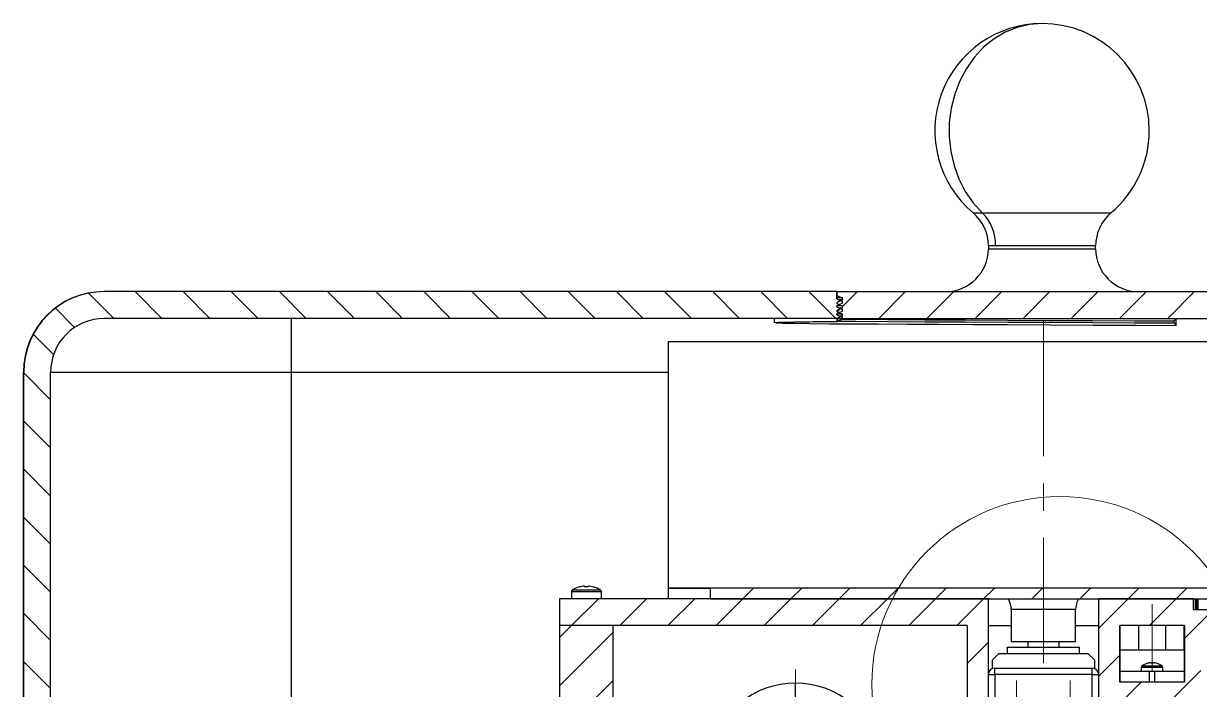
# Model space of a CAD drawing. Header units: millimetres. Extents: x 1 to 1186, y 0 to 838.
# Drawn here: x 720 to 829.7, y 241.2 to 303.3 of the extents above; entities that cross this region are included whole.
import ezdxf

# ---------------------------------------------------------------- set-up
doc = ezdxf.new("R2010")
doc.units = ezdxf.units.MM
doc.linetypes.add('CENTERX2', pattern=[20.32, 12.7, -2.54, 2.54, -2.54])

# ---------------------------------------------------------------- blocks, each defined once
blk = doc.blocks.new('SW_HATCH_3')
at = {"color": 0, "linetype": 'Continuous', "lineweight": 18}
for p, q in [((-218.94, 171.44), (-216.59, 169.08)), ((-214.6, 171.58), (-212.1, 169.08)), ((-210.11, 171.58), (-207.61, 169.08)), ((-205.62, 171.58), (-203.12, 169.08)), ((-201.13, 171.58), (-198.63, 169.08)), ((-196.64, 171.58), (-194.14, 169.08)), ((-192.15, 171.58), (-189.65, 169.08)), ((-187.66, 171.58), (-185.16, 169.08)), ((-183.17, 171.58), (-180.67, 169.08)), ((-178.68, 171.58), (-176.18, 169.08)), ((-174.19, 171.58), (-171.69, 169.08)), ((-169.7, 171.58), (-167.2, 169.08)), ((-165.21, 171.58), (-162.71, 169.08)), ((-160.72, 171.58), (-158.22, 169.08)), ((-156.23, 171.58), (-153.73, 169.08)), ((-151.74, 171.58), (-149.24, 169.08)), ((-147.22, 171.58), (-148.61, 170.19)), ((-142.73, 171.58), (-145.23, 169.08)), ((-138.24, 171.58), (-140.74, 169.08)), ((-133.75, 171.58), (-136.25, 169.08)), ((-129.26, 171.58), (-131.76, 169.08)), ((-124.77, 171.58), (-127.27, 169.08)), ((-120.27, 171.58), (-122.77, 169.08)), ((-115.78, 171.58), (-118.28, 169.08)), ((-222.03, 170.03), (-220.23, 168.24)), ((-149.15, 168.99), (-148.98, 168.83)), ((-148.84, 169.96), (-149.09, 169.71)), ((-224.09, 167.61), (-222.19, 165.7)), ((-224.98, 164), (-222.47, 161.5)), ((-224.98, 159.51), (-222.47, 157.01)), ((-224.98, 155.02), (-222.47, 152.52)), ((-224.98, 150.53), (-222.47, 148.03)), ((-224.98, 146.04), (-222.47, 143.54)), ((-156.91, 143.93), (-157.91, 142.93)), ((-152.42, 143.93), (-153.42, 142.93)), ((-147.92, 143.93), (-148.92, 142.93)), ((-143.43, 143.93), (-144.43, 142.93)), ((-138.94, 143.93), (-139.94, 142.93)), ((-134.45, 143.93), (-135.45, 142.93)), ((-129.96, 143.93), (-130.96, 142.93)), ((-125.47, 143.93), (-126.47, 142.93)), ((-120.98, 143.93), (-121.98, 142.93)), ((-116.49, 143.93), (-117.49, 142.93)), ((-171.38, 142.93), (-173.88, 140.43)), ((-166.89, 142.93), (-169.39, 140.43)), ((-162.4, 142.93), (-164.9, 140.43)), ((-157.91, 142.93), (-160.41, 140.43)), ((-153.42, 142.93), (-155.92, 140.43)), ((-148.92, 142.93), (-151.42, 140.43)), ((-144.43, 142.93), (-146.93, 140.43)), ((-139.94, 142.93), (-142.44, 140.43)), ((-135.45, 142.93), (-137.95, 140.43)), ((-121.98, 142.93), (-124.75, 140.17)), ((-117.49, 142.93), (-119.99, 140.43)), ((-224.98, 141.55), (-222.47, 139.05)), ((-114, 141.93), (-116.7, 139.24)), ((-173.88, 140.43), (-175, 139.31)), ((-170, 139.82), (-175, 134.82)), ((-135, 138.9), (-137, 136.9)), ((-122.75, 137.68), (-124.75, 135.68)), ((-224.98, 137.06), (-222.47, 134.56)), ((-115.2, 136.25), (-118.78, 132.67)), ((-170, 135.33), (-175, 130.33)), ((-120.77, 135.17), (-124.75, 131.19))]:
    blk.add_line(p, q, dxfattribs=at)
blk = doc.blocks.new('SW_CENTERMARKSYMBOL_2')
at = {"color": 0, "linetype": 'Continuous', "lineweight": 18}
for p, q in [((0, 2.5), (0, 9.25)), ((0, 0), (0, 1.25)), ((-2.5, 0), (-9.25, 0)), ((0, 0), (-1.25, 0)), ((0, 0), (0, -1.25)), ((0, 0), (1.25, 0)), ((2.5, 0), (9.25, 0)), ((0, -2.5), (0, -9.25))]:
    blk.add_line(p, q, dxfattribs=at)
blk = doc.blocks.new('SW_CENTERMARKSYMBOL_6')
at = {"color": 0, "linetype": 'Continuous', "lineweight": 18}
for p, q in [((0, 1.25), (0, 2.15)), ((0, 0), (0, 1.25)), ((-1.25, 0), (-2.15, 0)), ((0, 0), (-1.25, 0)), ((0, 0), (0, -1.25)), ((0, 0), (1.25, 0)), ((1.25, 0), (2.15, 0)), ((0, -1.25), (0, -2.15))]:
    blk.add_line(p, q, dxfattribs=at)

msp = doc.modelspace()

# ---------------------------------------------------------------- linework, layer by layer
at = {"color": 7, "linetype": 'Continuous', "lineweight": 25}
for p, q in [((808.61, 285.61), (809.46, 285.61)), ((809.46, 285.61), (821.47, 285.61)), ((810.04, 282.54), (810.04, 282.27)), ((810.7, 282.54), (810.04, 282.54)), ((810.04, 282.27), (820.04, 282.27)), ((820.04, 282.54), (810.7, 282.54)), ((820.04, 282.27), (820.04, 282.54)), ((727.54, 278.27), (727.57, 278.27)), ((795.89, 278.27), (727.57, 278.27)), ((795.89, 278.27), (795.89, 277.91)), ((795.89, 278.27), (834.19, 278.27)), ((795.89, 277.6), (795.89, 278.27)), ((796.43, 277.68), (795.89, 277.68)), ((796.43, 277.49), (796.43, 277.68)), ((795.89, 277.26), (795.89, 277.16)), ((795.89, 276.85), (795.89, 276.95)), ((796.43, 276.93), (795.89, 276.93)), ((795.89, 276.51), (795.89, 276.41)), ((796.43, 277.49), (796.15, 277.49)), ((796.43, 276.74), (796.15, 276.74)), ((796.43, 277.18), (796.43, 277.37)), ((796.43, 276.74), (796.43, 276.93)), ((796.43, 276.43), (796.43, 276.62)), ((795.89, 275.77), (727.57, 275.77)), ((745.04, 270.77), (745.04, 275.77)), ((790.04, 275.77), (790.04, 275.36)), ((795.89, 276.1), (795.89, 276.2)), ((796.43, 276.18), (795.89, 276.18)), ((795.89, 275.77), (795.89, 275.45)), ((795.92, 275.77), (833.95, 275.77)), ((796.43, 275.99), (796.15, 275.99)), ((796.43, 275.99), (796.43, 276.18)), ((796.43, 275.68), (796.43, 275.87)), ((827.54, 275.77), (827.34, 275.53)), ((827.34, 275.53), (827.34, 275.35)), ((827.34, 275.35), (827.54, 275.11)), ((827.54, 275.11), (827.54, 275.77)), ((780.17, 273.62), (780.17, 250.62)), ((780.17, 273.62), (850.17, 273.62)), ((720.06, 270.77), (720.04, 270.77)), ((720.04, 238.27), (720.04, 270.77)), ((720.06, 238.27), (720.06, 270.77)), ((722.57, 238.27), (722.57, 270.77)), ((722.57, 270.77), (745.04, 270.77)), ((745.04, 238.27), (745.04, 270.77)), ((745.04, 270.77), (780.17, 270.77)), ((771.14, 250.29), (771.14, 249.62)), ((771.14, 250.29), (773.94, 250.29)), ((771.23, 250.45), (773.86, 250.45)), ((771.88, 250.72), (771.88, 250.73)), ((772.36, 250.81), (772.37, 250.72)), ((772.72, 250.72), (772.72, 250.81)), ((773.2, 250.73), (773.2, 250.72)), ((773.94, 249.62), (773.94, 250.29)), ((780.17, 250.62), (780.17, 249.62)), ((844.27, 250.62), (780.17, 250.62)), ((780.17, 250.62), (784.08, 250.62)), ((784.08, 250.62), (784.08, 249.62)), ((770.04, 249.62), (770.04, 247.12)), ((810.04, 249.62), (770.04, 249.62)), ((784.08, 249.62), (846.26, 249.62)), ((810.04, 237.57), (810.04, 249.62)), ((820.29, 249.62), (820.29, 237.57)), ((829.17, 249.62), (820.29, 249.62)), ((829.17, 248.62), (829.17, 249.62)), ((829.35, 248.62), (829.35, 249.62)), ((829.46, 249.62), (829.46, 248.62)), ((829.55, 248.62), (829.55, 249.62)), ((829.56, 248.62), (829.56, 249.62)), ((829.61, 248.62), (829.61, 249.62)), ((812.17, 248.62), (812.17, 245.62)), ((818.17, 248.62), (812.17, 248.62)), ((818.17, 245.62), (818.17, 248.62)), ((829.17, 248.62), (849.17, 248.62)), ((808.04, 247.12), (770.04, 247.12)), ((775.04, 247.12), (770.04, 247.12)), ((770.04, 247.12), (770.04, 235.27)), ((775.04, 223.27), (775.04, 247.12)), ((808.04, 247.12), (808.04, 224.77)), ((810.04, 247.12), (812.17, 247.12)), ((818.17, 247.12), (820.29, 247.12)), ((822.29, 241.85), (822.29, 247.12)), ((828.34, 247.12), (822.29, 247.12)), ((822.3, 247.12), (822.3, 244.87)), ((824.05, 247.12), (824.05, 244.87)), ((826.55, 247.12), (826.55, 244.87)), ((828.3, 244.87), (828.3, 247.12)), ((828.34, 247.12), (828.34, 241.85)), ((811.79, 245.12), (811.79, 244.52)), ((811.79, 245.12), (815.17, 245.12)), ((818.17, 245.62), (812.17, 245.62)), ((813.7, 245.62), (813.7, 245.12)), ((815.17, 245.12), (818.54, 245.12)), ((816.63, 245.12), (816.63, 245.62)), ((818.54, 244.52), (818.54, 245.12)), ((822.3, 244.87), (828.3, 244.87)), ((822.3, 244.87), (822.3, 242.87)), ((828.3, 244.87), (828.3, 242.87)), ((811.02, 244.52), (810.42, 243.92)), ((810.42, 243.13), (810.42, 243.92)), ((811.02, 244.52), (819.32, 244.52)), ((819.92, 243.92), (819.32, 244.52)), ((819.92, 243.92), (819.92, 243.13)), ((824.88, 243.61), (824.88, 243.61)), ((825.18, 243.66), (825.18, 243.61)), ((825.41, 243.61), (825.42, 243.66)), ((825.71, 243.61), (825.71, 243.61)), ((810.04, 242.57), (810.64, 242.57)), ((810.64, 242.57), (810.64, 243.17)), ((810.64, 243.17), (819.7, 243.17)), ((810.64, 242.57), (810.64, 238.82)), ((819.7, 242.57), (810.64, 242.57)), ((819.7, 242.57), (819.7, 243.17)), ((819.7, 238.82), (819.7, 242.57)), ((819.7, 242.57), (820.29, 242.57)), ((822.3, 242.87), (822.3, 241.87)), ((822.3, 242.87), (825.05, 242.87)), ((824.3, 243.26), (824.3, 242.87)), ((824.3, 243.26), (826.3, 243.26)), ((824.34, 243.36), (826.25, 243.36)), ((825.05, 242.87), (825.55, 242.87)), ((825.05, 241.87), (825.05, 242.87)), ((825.55, 241.87), (825.55, 242.87)), ((825.55, 242.87), (828.3, 242.87)), ((826.3, 242.87), (826.3, 243.26)), ((828.3, 242.87), (828.3, 241.87)), ((828.34, 241.85), (822.29, 241.85)), ((822.3, 241.87), (825.05, 241.87)), ((822.3, 241.87), (822.3, 241.85)), ((824.8, 241.87), (824.8, 241.85)), ((825.55, 241.87), (828.3, 241.87)), ((825.8, 241.85), (825.8, 241.87)), ((828.3, 241.87), (828.3, 241.85))]:
    msp.add_line(p, q, dxfattribs=at)
at = {"color": 7, "linetype": 'CENTERX2', "lineweight": 18}
for p, q in [((815.17, 275.62), (815.17, 248.62)), ((825.3, 249.12), (825.3, 242.87)), ((815.17, 243.62), (815.17, 248.62)), ((812.67, 242.01), (812.67, 231.82)), ((817.67, 242.01), (817.67, 231.82))]:
    msp.add_line(p, q, dxfattribs=at)
at = {"color": 7, "linetype": 'Continuous', "lineweight": 25, "flags": 128}
for points in [[(815.04, 303.27), (813.87, 303.18), (812.71, 302.9), (811.6, 302.45), (810.56, 301.83), (809.59, 301.05), (808.73, 300.13), (807.98, 299.08), (807.36, 297.93), (806.89, 296.69), (806.56, 295.39), (806.39, 294.04), (806.38, 292.69), (806.53, 291.34), (806.83, 290.03), (807.29, 288.78), (807.88, 287.61), (808.61, 286.55), (809.46, 285.61)], [(790.22, 275.35), (790.24, 275.35), (790.87, 275.33), (791.93, 275.32), (793.39, 275.3), (795.21, 275.28), (797.34, 275.27), (799.76, 275.25), (802.48, 275.24), (805.44, 275.22), (808.57, 275.21), (811.79, 275.19), (815.8, 275.17), (819.84, 275.15), (823.8, 275.13), (827.54, 275.11)], [(796.05, 275.51), (797.63, 275.5), (800.65, 275.48), (804.11, 275.46), (807.9, 275.44), (811.84, 275.42), (815.79, 275.41), (819.76, 275.39), (823.66, 275.37), (827.34, 275.35)], [(796.43, 275.7), (797.63, 275.69), (800.65, 275.67), (804.11, 275.65), (807.9, 275.63), (811.84, 275.61), (815.79, 275.59), (819.76, 275.57), (823.66, 275.55), (827.34, 275.53)]]:
    msp.add_lwpolyline(points, dxfattribs=at)
at = {"color": 7, "linetype": 'Continuous', "lineweight": 18}
msp.add_circle((816.7, 241.62), 17.54, dxfattribs=at)
at = {"color": 7, "linetype": 'Continuous', "lineweight": 25}
for centre, radius, start, end in [((815.04, 293.27), 10, 90, 229.9948), ((815.04, 293.27), 10, 0, 90), ((815.04, 293.27), 10, 310.0052, 0), ((806.04, 282.54), 4, 0, 49.9948), ((806.44, 282.6), 4.27, 359.2332, 44.8275), ((824.04, 282.54), 4, 130.0052, 180), ((806.04, 282.27), 4, 270, 0), ((824.04, 282.27), 4, 180, 270), ((727.54, 270.77), 7.5, 90, 180), ((727.57, 270.76), 7.51, 89.9747, 179.9495), ((848.21, 397.06), 130.13, 246.2928, 246.5489), ((848.48, 397.33), 130.77, 246.2892, 246.5441), ((851.38, 152.64), 136.41, 113.7576, 114.0026), ((851.09, 152.96), 135.72, 113.7529, 113.999), ((848.21, 396.31), 130.13, 246.2928, 246.5489), ((848.48, 396.58), 130.77, 246.2892, 246.5441), ((851.38, 151.89), 136.41, 113.7576, 114.0026), ((851.09, 152.21), 135.72, 113.7529, 113.999), ((848.21, 395.56), 130.13, 246.2928, 246.5489), ((727.57, 270.77), 5, 89.9466, 179.9692), ((795.81, 75.37), 200.08, 89.9755, 91.6488), ((848.48, 395.83), 130.77, 246.2892, 246.5441), ((851.09, 151.46), 135.72, 113.7529, 113.999), ((851.34, 151.24), 136.31, 113.7576, 113.9919), ((771.32, 250.29), 0.18, 121.7263, 180), ((772.54, 248.32), 2.5, 105.3324, 121.7263), ((772.54, 248.3), 2.51, 94.1893, 105.1683), ((772.54, 247.85), 2.88, 86.5201, 93.4799), ((772.54, 248.3), 2.51, 74.8317, 85.8107), ((772.54, 248.32), 2.5, 58.2737, 74.6676), ((773.76, 250.29), 0.18, 0, 58.2737), ((810.17, 248.62), 2, 0, 30), ((820.17, 248.62), 2, 150, 180), ((825.3, 242.07), 1.6, 105.1478, 126.4837), ((825.3, 242.06), 1.61, 94.2482, 104.9913), ((825.3, 241.79), 1.82, 86.4098, 93.5902), ((825.3, 242.06), 1.61, 75.0087, 85.7518), ((825.3, 242.07), 1.6, 53.5163, 74.8522), ((810.64, 242.57), 0.6, 90, 172.598), ((819.7, 242.57), 0.6, 7.402, 90), ((824.42, 243.26), 0.12, 126.4837, 180), ((826.18, 243.26), 0.12, 0, 53.5163), ((792.04, 233.77), 8, 326.4523, 213.5477)]:
    msp.add_arc(centre, radius, start, end, dxfattribs=at)

# ---------------------------------------------------------------- block references
at = {"color": 7, "linetype": 'Continuous', "lineweight": 18}
msp.add_blockref('SW_HATCH_3', (945.04, 106.69), dxfattribs=at)
at = {"color": 7, "linetype": 'Continuous', "lineweight": 0}
for name, p in [('SW_CENTERMARKSYMBOL_2', (792.04, 233.77)), ('SW_CENTERMARKSYMBOL_6', (792.02, 239.57))]:
    msp.add_blockref(name, p, dxfattribs=at)

doc.saveas('drawing.dxf')
